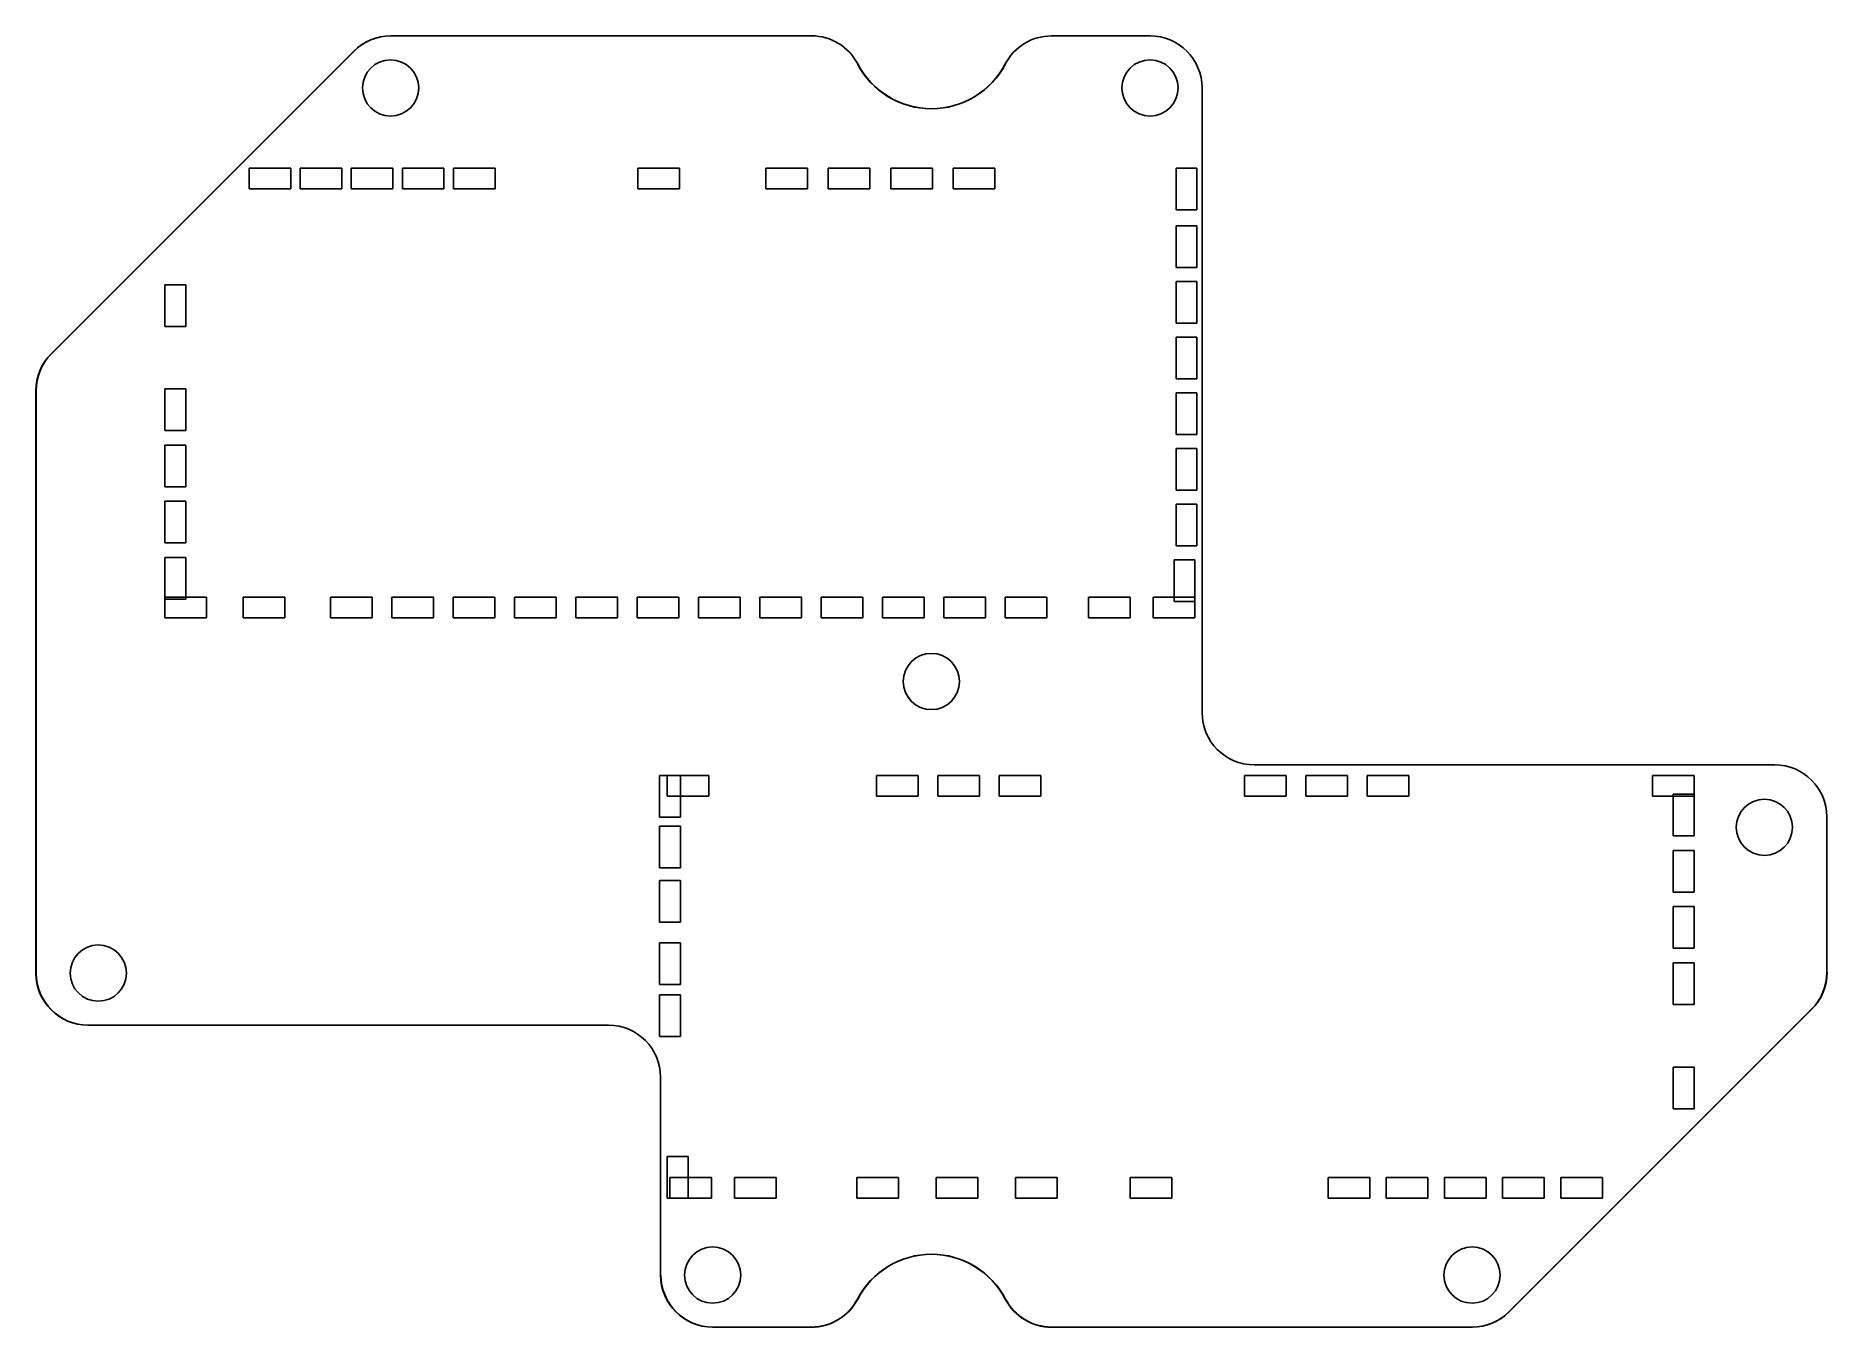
# Model space of a CAD drawing. Header units: millimetres. Extents: x 1 to 87, y 1.4 to 63.5.
import ezdxf

# ---------------------------------------------------------------- set-up
doc = ezdxf.new("R2010")
doc.units = ezdxf.units.MM
doc.layers.add('Mechanical1', color=6, linetype='Continuous')

msp = doc.modelspace()

# ---------------------------------------------------------------- linework, layer by layer
at = {"layer": 'Mechanical1'}
for p, q in [((17.987, 63.447), (38.185, 63.447)), ((18.002, 63.45), (38.2, 63.45)), ((49.718, 63.447), (54.451, 63.447)), ((1.684, 48.179), (16.219, 62.715)), ((1.699, 48.182), (16.234, 62.718)), ((56.951, 30.947), (56.951, 60.947)), ((11.2, 57.1), (13.2, 57.1)), ((11.2, 56.1), (11.2, 57.1)), ((13.2, 57.1), (13.2, 56.1)), ((13.65, 57.1), (15.65, 57.1)), ((13.65, 56.1), (13.65, 57.1)), ((15.65, 57.1), (15.65, 56.1)), ((16.1, 57.1), (18.1, 57.1)), ((16.1, 56.1), (16.1, 57.1)), ((18.1, 57.1), (18.1, 56.1)), ((18.55, 57.1), (20.55, 57.1)), ((18.55, 56.1), (18.55, 57.1)), ((20.55, 57.1), (20.55, 56.1)), ((21, 57.1), (23, 57.1)), ((21, 56.1), (21, 57.1)), ((23, 57.1), (23, 56.1)), ((29.852, 57.1), (31.852, 57.1)), ((29.852, 56.1), (29.852, 57.1)), ((31.852, 57.1), (31.852, 56.1)), ((36, 57.1), (38, 57.1)), ((36, 56.1), (36, 57.1)), ((38, 57.1), (38, 56.1)), ((39, 57.1), (41, 57.1)), ((39, 56.1), (39, 57.1)), ((41, 57.1), (41, 56.1)), ((42, 56.1), (42, 57.1)), ((42, 57.1), (44, 57.1)), ((44, 57.1), (44, 56.1)), ((45, 56.1), (45, 57.1)), ((45, 57.1), (47, 57.1)), ((47, 57.1), (47, 56.1)), ((55.7, 55.1), (55.7, 57.1)), ((55.7, 57.1), (56.7, 57.1)), ((56.7, 57.1), (56.7, 55.1)), ((13.2, 56.1), (11.2, 56.1)), ((15.65, 56.1), (13.65, 56.1)), ((18.1, 56.1), (16.1, 56.1)), ((20.55, 56.1), (18.55, 56.1)), ((23, 56.1), (21, 56.1)), ((31.852, 56.1), (29.852, 56.1)), ((38, 56.1), (36, 56.1)), ((41, 56.1), (39, 56.1)), ((44, 56.1), (42, 56.1)), ((47, 56.1), (45, 56.1)), ((56.7, 55.1), (55.7, 55.1)), ((55.7, 52.327), (55.7, 54.327)), ((55.7, 54.327), (56.7, 54.327)), ((56.7, 54.327), (56.7, 52.327)), ((56.7, 52.327), (55.7, 52.327)), ((55.7, 49.654), (55.7, 51.654)), ((55.7, 51.654), (56.7, 51.654)), ((56.7, 51.654), (56.7, 49.654)), ((7.15, 49.5), (7.15, 51.5)), ((7.15, 51.5), (8.15, 51.5)), ((8.15, 51.5), (8.15, 49.5)), ((8.15, 49.5), (7.15, 49.5)), ((56.7, 49.654), (55.7, 49.654)), ((55.7, 46.981), (55.7, 48.981)), ((55.7, 48.981), (56.7, 48.981)), ((56.7, 48.981), (56.7, 46.981)), ((7.15, 44.5), (7.15, 46.5)), ((7.15, 46.5), (8.15, 46.5)), ((8.15, 46.5), (8.15, 44.5)), ((56.7, 46.981), (55.7, 46.981)), ((0.951, 18.447), (0.951, 46.412)), ((0.966, 18.45), (0.966, 46.414)), ((55.7, 44.308), (55.7, 46.308)), ((55.7, 46.308), (56.7, 46.308)), ((56.7, 46.308), (56.7, 44.308)), ((8.15, 44.5), (7.15, 44.5)), ((56.7, 44.308), (55.7, 44.308)), ((7.15, 41.8), (7.15, 43.8)), ((7.15, 43.8), (8.15, 43.8)), ((8.15, 43.8), (8.15, 41.8)), ((55.7, 41.635), (55.7, 43.635)), ((55.7, 43.635), (56.7, 43.635)), ((56.7, 43.635), (56.7, 41.635)), ((8.15, 41.8), (7.15, 41.8)), ((56.7, 41.635), (55.7, 41.635)), ((7.15, 39.1), (7.15, 41.1)), ((7.15, 41.1), (8.15, 41.1)), ((8.15, 41.1), (8.15, 39.1)), ((55.7, 38.961), (55.7, 40.961)), ((55.7, 40.961), (56.7, 40.961)), ((56.7, 40.961), (56.7, 38.961)), ((8.15, 39.1), (7.15, 39.1)), ((56.7, 38.961), (55.7, 38.961)), ((7.15, 36.4), (7.15, 38.4)), ((7.15, 38.4), (8.15, 38.4)), ((8.15, 38.4), (8.15, 36.4)), ((55.604, 36.288), (55.604, 38.288)), ((55.604, 38.288), (56.604, 38.288)), ((56.604, 38.288), (56.604, 36.288)), ((7.15, 36.5), (9.15, 36.5)), ((7.15, 35.5), (7.15, 36.5)), ((8.15, 36.4), (7.15, 36.4)), ((9.15, 36.5), (9.15, 35.5)), ((10.9, 36.5), (12.9, 36.5)), ((10.9, 35.5), (10.9, 36.5)), ((12.9, 36.5), (12.9, 35.5)), ((15.104, 36.5), (17.104, 36.5)), ((15.104, 35.5), (15.104, 36.5)), ((17.104, 36.5), (17.104, 35.5)), ((18.049, 36.5), (20.049, 36.5)), ((18.049, 35.5), (18.049, 36.5)), ((20.049, 36.5), (20.049, 35.5)), ((20.994, 36.5), (22.994, 36.5)), ((20.994, 35.5), (20.994, 36.5)), ((22.994, 36.5), (22.994, 35.5)), ((23.939, 36.5), (25.939, 36.5)), ((23.939, 35.5), (23.939, 36.5)), ((25.939, 36.5), (25.939, 35.5)), ((26.884, 36.5), (28.884, 36.5)), ((26.884, 35.5), (26.884, 36.5)), ((28.884, 36.5), (28.884, 35.5)), ((29.83, 36.5), (31.83, 36.5)), ((29.83, 35.5), (29.83, 36.5)), ((31.83, 36.5), (31.83, 35.5)), ((32.775, 36.5), (34.775, 36.5)), ((32.775, 35.5), (32.775, 36.5)), ((34.775, 36.5), (34.775, 35.5)), ((35.72, 36.5), (37.72, 36.5)), ((35.72, 35.5), (35.72, 36.5)), ((37.72, 36.5), (37.72, 35.5)), ((38.665, 36.5), (40.665, 36.5)), ((38.665, 35.5), (38.665, 36.5)), ((40.665, 36.5), (40.665, 35.5)), ((41.61, 36.5), (43.61, 36.5)), ((41.61, 35.5), (41.61, 36.5)), ((43.61, 36.5), (43.61, 35.5)), ((44.555, 36.5), (46.555, 36.5)), ((44.555, 35.5), (44.555, 36.5)), ((46.555, 36.5), (46.555, 35.5)), ((47.5, 36.5), (49.5, 36.5)), ((47.5, 35.5), (47.5, 36.5)), ((49.5, 36.5), (49.5, 35.5)), ((51.5, 36.5), (53.5, 36.5)), ((51.5, 35.5), (51.5, 36.5)), ((53.5, 36.5), (53.5, 35.5)), ((54.604, 36.5), (56.604, 36.5)), ((54.604, 35.5), (54.604, 36.5)), ((56.604, 36.288), (55.604, 36.288)), ((56.604, 36.5), (56.604, 35.5)), ((9.15, 35.5), (7.15, 35.5)), ((12.9, 35.5), (10.9, 35.5)), ((17.104, 35.5), (15.104, 35.5)), ((20.049, 35.5), (18.049, 35.5)), ((22.994, 35.5), (20.994, 35.5)), ((25.939, 35.5), (23.939, 35.5)), ((28.884, 35.5), (26.884, 35.5)), ((31.83, 35.5), (29.83, 35.5)), ((34.775, 35.5), (32.775, 35.5)), ((37.72, 35.5), (35.72, 35.5)), ((40.665, 35.5), (38.665, 35.5)), ((43.61, 35.5), (41.61, 35.5)), ((46.555, 35.5), (44.555, 35.5)), ((49.5, 35.5), (47.5, 35.5)), ((53.5, 35.5), (51.5, 35.5)), ((56.604, 35.5), (54.604, 35.5)), ((59.451, 28.447), (84.451, 28.447)), ((30.9, 25.938), (30.9, 27.938)), ((30.9, 27.938), (31.9, 27.938)), ((31.269, 26.938), (31.269, 27.938)), ((31.269, 27.938), (33.269, 27.938)), ((31.9, 27.938), (31.9, 25.938)), ((33.269, 27.938), (33.269, 26.938)), ((41.318, 26.938), (41.318, 27.938)), ((41.318, 27.938), (43.318, 27.938)), ((43.318, 27.938), (43.318, 26.938)), ((44.263, 26.938), (44.263, 27.938)), ((44.263, 27.938), (46.263, 27.938)), ((46.263, 27.938), (46.263, 26.938)), ((47.208, 26.938), (47.208, 27.938)), ((47.208, 27.938), (49.208, 27.938)), ((49.208, 27.938), (49.208, 26.938)), ((58.989, 26.938), (58.989, 27.938)), ((58.989, 27.938), (60.989, 27.938)), ((60.989, 27.938), (60.989, 26.938)), ((61.934, 26.938), (61.934, 27.938)), ((61.934, 27.938), (63.934, 27.938)), ((63.934, 27.938), (63.934, 26.938)), ((64.879, 26.938), (64.879, 27.938)), ((64.879, 27.938), (66.879, 27.938)), ((66.879, 27.938), (66.879, 26.938)), ((78.573, 26.938), (78.573, 27.938)), ((78.573, 27.938), (80.573, 27.938)), ((80.573, 27.938), (80.573, 26.938)), ((33.269, 26.938), (31.269, 26.938)), ((43.318, 26.938), (41.318, 26.938)), ((46.263, 26.938), (44.263, 26.938)), ((49.208, 26.938), (47.208, 26.938)), ((60.989, 26.938), (58.989, 26.938)), ((63.934, 26.938), (61.934, 26.938)), ((66.879, 26.938), (64.879, 26.938)), ((80.573, 26.938), (78.573, 26.938)), ((79.574, 25.038), (79.574, 27.038)), ((79.574, 27.038), (80.574, 27.038)), ((80.574, 27.038), (80.574, 25.038)), ((31.9, 25.938), (30.9, 25.938)), ((86.951, 18.483), (86.951, 25.947)), ((30.9, 23.5), (30.9, 25.5)), ((30.9, 25.5), (31.9, 25.5)), ((31.9, 25.5), (31.9, 23.5)), ((80.574, 25.038), (79.574, 25.038)), ((79.574, 22.338), (79.574, 24.338)), ((79.574, 24.338), (80.574, 24.338)), ((80.574, 24.338), (80.574, 22.338)), ((31.9, 23.5), (30.9, 23.5)), ((30.9, 20.9), (30.9, 22.9)), ((30.9, 22.9), (31.9, 22.9)), ((31.9, 22.9), (31.9, 20.9)), ((80.574, 22.338), (79.574, 22.338)), ((79.574, 19.638), (79.574, 21.638)), ((79.574, 21.638), (80.574, 21.638)), ((80.574, 21.638), (80.574, 19.638)), ((31.9, 20.9), (30.9, 20.9)), ((30.9, 17.9), (30.9, 19.9)), ((30.9, 19.9), (31.9, 19.9)), ((31.9, 19.9), (31.9, 17.9)), ((80.574, 19.638), (79.574, 19.638)), ((79.574, 16.938), (79.574, 18.938)), ((79.574, 18.938), (80.574, 18.938)), ((80.574, 18.938), (80.574, 16.938)), ((31.9, 17.9), (30.9, 17.9)), ((30.9, 15.4), (30.9, 17.4)), ((30.9, 17.4), (31.9, 17.4)), ((31.9, 17.4), (31.9, 15.4)), ((71.684, 2.179), (86.219, 16.715)), ((71.699, 2.182), (86.234, 16.718)), ((80.574, 16.938), (79.574, 16.938)), ((3.451, 15.947), (28.451, 15.947)), ((3.466, 15.95), (5.466, 15.95)), ((31.9, 15.4), (30.9, 15.4)), ((79.574, 11.938), (79.574, 13.938)), ((79.574, 13.938), (80.574, 13.938)), ((80.574, 13.938), (80.574, 11.938)), ((30.951, 3.947), (30.951, 13.447)), ((80.574, 11.938), (79.574, 11.938)), ((31.269, 7.638), (31.269, 9.638)), ((31.269, 9.638), (32.269, 9.638)), ((32.269, 9.638), (32.269, 7.638)), ((31.4, 7.638), (31.4, 8.638)), ((31.4, 8.638), (33.4, 8.638)), ((33.4, 8.638), (33.4, 7.638)), ((34.506, 7.638), (34.506, 8.638)), ((34.506, 8.638), (36.506, 8.638)), ((36.506, 8.638), (36.506, 7.638)), ((40.373, 8.638), (42.373, 8.638)), ((40.373, 7.638), (40.373, 8.638)), ((42.373, 8.638), (42.373, 7.638)), ((44.186, 8.638), (46.186, 8.638)), ((44.186, 7.638), (44.186, 8.638)), ((46.186, 8.638), (46.186, 7.638)), ((48, 7.638), (48, 8.638)), ((48, 8.638), (50, 8.638)), ((50, 8.638), (50, 7.638)), ((53.5, 7.638), (53.5, 8.638)), ((53.5, 8.638), (55.5, 8.638)), ((55.5, 8.638), (55.5, 7.638)), ((63, 7.638), (63, 8.638)), ((63, 8.638), (65, 8.638)), ((65, 8.638), (65, 7.638)), ((65.793, 7.638), (65.793, 8.638)), ((65.793, 8.638), (67.793, 8.638)), ((67.793, 8.638), (67.793, 7.638)), ((68.586, 7.638), (68.586, 8.638)), ((68.586, 8.638), (70.586, 8.638)), ((70.586, 8.638), (70.586, 7.638)), ((71.38, 7.638), (71.38, 8.638)), ((71.38, 8.638), (73.38, 8.638)), ((73.38, 8.638), (73.38, 7.638)), ((74.173, 7.638), (74.173, 8.638)), ((74.173, 8.638), (76.173, 8.638)), ((76.173, 8.638), (76.173, 7.638)), ((32.269, 7.638), (31.269, 7.638)), ((33.4, 7.638), (31.4, 7.638)), ((36.506, 7.638), (34.506, 7.638)), ((42.373, 7.638), (40.373, 7.638)), ((46.186, 7.638), (44.186, 7.638)), ((50, 7.638), (48, 7.638)), ((55.5, 7.638), (53.5, 7.638)), ((65, 7.638), (63, 7.638)), ((67.793, 7.638), (65.793, 7.638)), ((70.586, 7.638), (68.586, 7.638)), ((73.38, 7.638), (71.38, 7.638)), ((76.173, 7.638), (74.173, 7.638)), ((33.451, 1.447), (38.185, 1.447)), ((33.466, 1.45), (38.2, 1.45)), ((49.718, 1.447), (69.916, 1.447)), ((49.733, 1.45), (69.931, 1.45))]:
    msp.add_line(p, q, dxfattribs=at)
for centre in [(17.987, 60.947), (54.451, 60.947), (43.951, 32.447), (83.951, 25.447), (3.951, 18.447), (33.451, 3.947), (69.916, 3.947)]:
    msp.add_circle(centre, 1.35, dxfattribs=at)
for centre, radius, start, end in [((17.987, 60.947), 2.5, 89.99985, 134.99985), ((18.002, 60.95), 2.5, 90, 135), ((38.198, 60.949), 2.5, 27.48554, 89.99914), ((49.718, 60.947), 2.5, 90.00086, 152.51446), ((54.451, 60.947), 2.5, 0, 90), ((43.951, 63.947), 4, 207.48645, 332.51355), ((43.966, 63.95), 4, 207.48643, 332.51357), ((3.451, 46.412), 2.5, 135.00023, 180.00012), ((3.451, 46.412), 2.5, 135.00015, 180.00015), ((3.466, 46.414), 2.5, 135, 180), ((59.451, 30.947), 2.5, 180, 270), ((84.451, 25.947), 2.5, 0, 90), ((3.451, 18.447), 2.5, 180, 270), ((3.466, 18.45), 2.5, 180, 270), ((84.451, 18.483), 2.5, 314.99738, 359.99738), ((84.466, 18.486), 2.5, 315, 0), ((28.451, 13.447), 2.5, 0, 90), ((43.951, 0.947), 4, 27.48645, 152.51355), ((43.966, 0.95), 4, 27.48643, 152.51357), ((33.451, 3.947), 2.5, 180, 270), ((33.466, 3.95), 2.5, 180, 270), ((38.185, 3.947), 2.5, 270.00086, 332.51446), ((38.2, 3.95), 2.5, 270, 332.51357), ((49.718, 3.947), 2.5, 207.48554, 269.99914), ((49.733, 3.95), 2.5, 207.48643, 270), ((69.916, 3.947), 2.5, 269.99871, 314.99871), ((69.931, 3.95), 2.5, 270, 315)]:
    msp.add_arc(centre, radius, start, end, dxfattribs=at)

doc.saveas('drawing.dxf')
